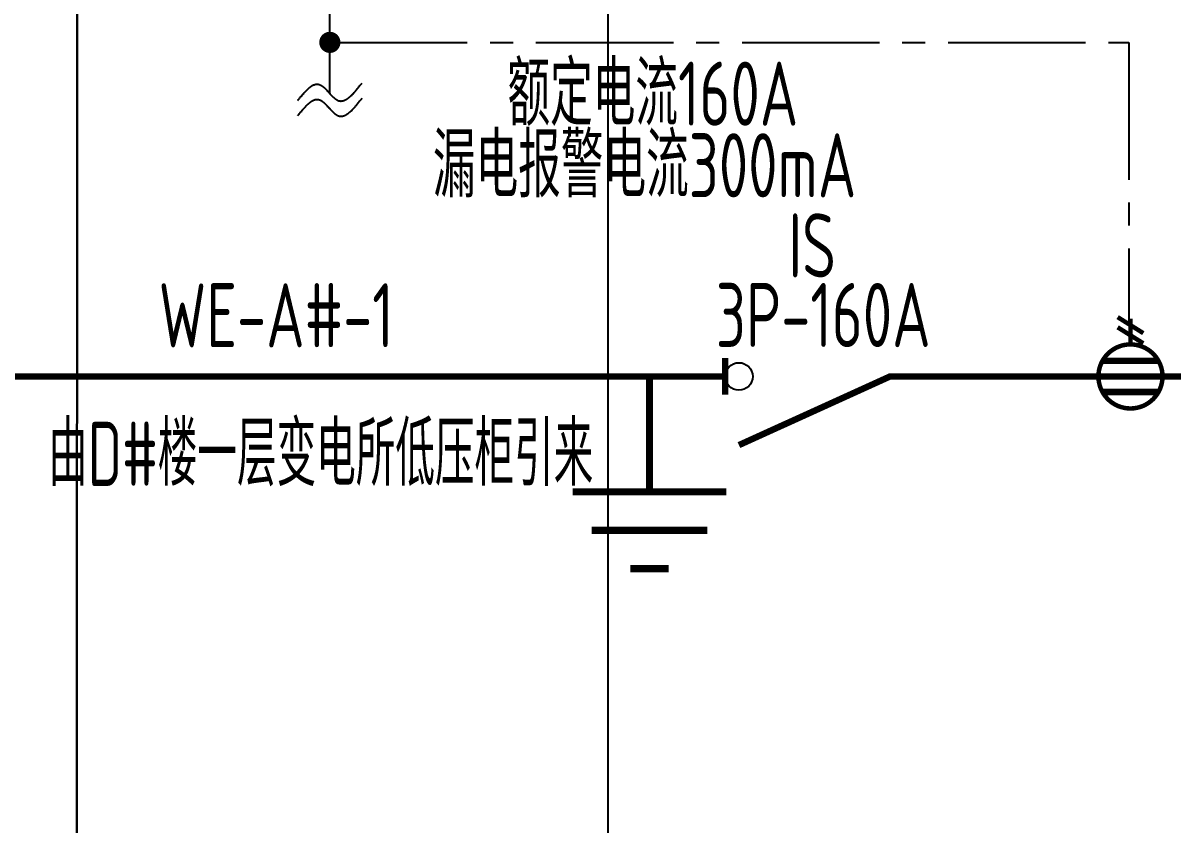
# Model space of a CAD drawing. Header units: millimetres. Extents: x -84100 to 597295, y 0 to 572785.
# Drawn here: x 469144 to 475422, y 256605 to 260979 of the extents above; entities that cross this region are included whole.
import ezdxf
from ezdxf.enums import TextEntityAlignment as Align

# ---------------------------------------------------------------- set-up
doc = ezdxf.new("R2010")
doc.units = ezdxf.units.MM
doc.header["$LTSCALE"] = 1000
doc.linetypes.add('CENTER2', pattern=[1.125, 0.75, -0.125, 0.125, -0.125])
for name, color, linetype in [('D电气数据', 192, 'Continuous'), ('ELEMENT', 3, 'Continuous'), ('LITE_照明布线_E', 6, 'Continuous'), ('SIG_TEXT', 7, 'Continuous'), ('SYS_元件_E', 3, 'Continuous'), ('SYS_系统标注_E', 7, 'Continuous'), ('SYS_说明_E', 7, 'Continuous'), ('WIRE-照明', 1, 'Continuous')]:
    doc.layers.add(name, color=color, linetype=linetype)
doc.styles.add('_TEL_DIM', font='TSSDENG', dxfattribs={"width": 0.6, "height": 3.5, "bigfont": 'TSSDCHN'})
doc.styles.add('ICDA-STYLE1', font='TSSDENG.shx', dxfattribs={"width": 0.7, "bigfont": 'TSSDCHN.shx'})
doc.styles.get("Standard").update_dxf_attribs({"font": 'tssdeng.shx', "bigfont": 'tssdchn.shx'})

# ---------------------------------------------------------------- blocks, each defined once
blk = doc.blocks.new('漏电报警')
at = {"layer": 'SYS_元件_E', "linetype": 'Continuous'}
for points, const_width in [([(-245, 323.8), (-105, 236.2)], 24.5), ([(-175, 175), (-175, 315)], 24.5), ([(-245, 268.4), (-105, 180.9)], 24.5), ([(-328.1, 84.8), (-21.9, 84.8)], 35), ([(-328.1, -84.8), (-21.9, -84.8)], 35)]:
    blk.add_lwpolyline(points, dxfattribs=dict(at, const_width=const_width))
at = {"layer": 'SYS_元件_E', "linetype": 'Continuous', "const_width": 24.5}
blk.add_lwpolyline([(-350, 0, 1), (0, 0, 1), (-350, 0)], format="xyb", close=True, dxfattribs=at)
blk = doc.blocks.new('$element$00000523')
at = {"const_width": 0.0233}
for points in [[(0, 0), (0, -0.15)], [(-0.0667, -0.15), (0.0667, -0.15)], [(0, -1), (0, -0.75), (-0.25, -0.2)]]:
    blk.add_lwpolyline(points, dxfattribs=at)
blk.add_circle((0, -0.2), 0.05)
at = {"flags": 9}
blk.add_attdef('S', (0, 0), '', height=0.00000667, dxfattribs=at)
blk = doc.blocks.new('$element$00000390')
at = {"const_width": 0.0233}
for points in [[(0, 0), (0, -0.375)], [(-0.25, -0.375), (0.25, -0.375)], [(-0.1875, -0.5), (0.1875, -0.5)], [(-0.0625, -0.625), (0.0625, -0.625)]]:
    blk.add_lwpolyline(points, dxfattribs=at)
at = {"flags": 9}
blk.add_attdef('S', (0, 0), '', height=0.00000667, dxfattribs=at)

msp = doc.modelspace()

# ---------------------------------------------------------------- linework, layer by layer
at = {"linetype": 'CENTER2'}
msp.add_line((470819.3, 260593.6), (470819.3, 261127.3), dxfattribs=at)
at = {"linetype": 'CENTER2', "const_width": 57.5}
msp.add_lwpolyline([(470790.3, 260873.2, 1), (470848.3, 260873.2, 1)], format="xyb", close=True, dxfattribs=at)
at = {"linetype": 'CENTER2'}
msp.add_lwpolyline([(470819.3, 260873.2), (475181.5, 260873.2), (475181.5, 259334.1)], dxfattribs=at)
for points in [[(470644.5, 260555.7, 0), (470646.5, 260558.1, 0), (470648.5, 260560.4, 0), (470650.5, 260562.8, 0), (470652.5, 260565.2, 0), (470653.5, 260567.5, 0), (470655.5, 260569.8, 0), (470657.5, 260572.2, 0), (470659.5, 260574.5, 0), (470661.5, 260576.8, 0), (470663.5, 260579.1, 0), (470665.5, 260581.4, 0), (470667.5, 260583.7, 0), (470669.5, 260585.9, 0), (470670.5, 260588.1, 0), (470672.5, 260590.3, 0), (470674.5, 260592.5, 0), (470676.5, 260594.7, 0), (470678.5, 260596.8, 0), (470680.5, 260598.9, 0), (470682.5, 260601, 0), (470684.5, 260603.1, 0), (470685.5, 260605.1, 0), (470687.5, 260607.1, 0), (470689.5, 260609.1, 0), (470691.5, 260611, 0), (470693.5, 260612.9, 0), (470695.5, 260614.7, 0), (470697.5, 260616.5, 0), (470699.5, 260618.3, 0), (470700.5, 260620, 0), (470702.5, 260621.7, 0), (470704.5, 260623.3, 0), (470706.5, 260624.9, 0), (470708.5, 260626.4, 0), (470710.5, 260627.9, 0), (470712.5, 260629.4, 0), (470713.5, 260630.7, 0), (470715.5, 260632.1, 0), (470717.5, 260633.3, 0), (470719.5, 260634.6, 0), (470721.5, 260635.7, 0), (470723.5, 260636.8, 0), (470725.5, 260637.8, 0), (470726.5, 260638.8, 0), (470728.5, 260639.7, 0), (470730.5, 260640.6, 0), (470732.5, 260641.3, 0), (470734.5, 260642, 0), (470736.5, 260642.7, 0), (470737.5, 260643.2, 0), (470739.5, 260643.7, 0), (470741.5, 260644.1, 0), (470743.5, 260644.5, 0), (470745.5, 260644.7, 0), (470747.5, 260644.9, 0), (470748.5, 260645, 0), (470750.5, 260645, 0), (470752.5, 260644.9, 0), (470754.5, 260644.8, 0), (470756.5, 260644.5, 0), (470757.5, 260644.2, 0), (470759.5, 260643.8, 0), (470761.5, 260643.3, 0), (470763.5, 260642.7, 0), (470765.5, 260642, 0), (470766.5, 260641.2, 0), (470768.5, 260640.3, 0), (470770.5, 260639.4, 0), (470772.5, 260638.4, 0), (470773.5, 260637.3, 0), (470775.5, 260636.1, 0), (470777.5, 260634.9, 0), (470779.5, 260633.6, 0), (470781.5, 260632.2, 0), (470782.5, 260630.8, 0), (470784.5, 260629.3, 0), (470786.5, 260627.8, 0), (470788.5, 260626.2, 0), (470789.5, 260624.6, 0), (470791.5, 260622.9, 0), (470793.5, 260621.2, 0), (470795.5, 260619.5, 0), (470796.5, 260617.7, 0), (470798.5, 260615.9, 0), (470800.5, 260614.1, 0), (470802.5, 260612.2, 0), (470804.5, 260610.4, 0), (470805.5, 260608.5, 0), (470807.5, 260606.6, 0), (470809.5, 260604.6, 0), (470811.5, 260602.7, 0), (470812.5, 260600.8, 0), (470814.5, 260598.8, 0), (470816.5, 260596.9, 0), (470818.5, 260594.9, 0), (470819.5, 260593, 0), (470821.5, 260591.1, 0), (470823.5, 260589.2, 0), (470825.5, 260587.3, 0), (470826.5, 260585.4, 0), (470828.5, 260583.6, 0), (470830.5, 260581.8, 0), (470832.5, 260580, 0), (470833.5, 260578.2, 0), (470835.5, 260576.5, 0), (470837.5, 260574.8, 0), (470839.5, 260573.1, 0), (470840.5, 260571.5, 0), (470842.5, 260570, 0), (470844.5, 260568.4, 0), (470846.5, 260567, 0), (470848.5, 260565.6, 0), (470849.5, 260564.2, 0), (470851.5, 260563, 0), (470853.5, 260561.7, 0), (470855.5, 260560.6, 0), (470857.5, 260559.5, 0), (470858.5, 260558.5, 0), (470860.5, 260557.6, 0), (470862.5, 260556.8, 0), (470864.5, 260556, 0), (470865.5, 260555.3, 0), (470867.5, 260554.8, 0), (470869.5, 260554.3, 0), (470871.5, 260553.8, 0), (470873.5, 260553.5, 0), (470875.5, 260553.3, 0), (470876.5, 260553.1, 0), (470878.5, 260553, 0), (470880.5, 260553, 0), (470882.5, 260553.1, 0), (470884.5, 260553.2, 0), (470885.5, 260553.5, 0), (470887.5, 260553.8, 0), (470889.5, 260554.1, 0), (470891.5, 260554.6, 0), (470893.5, 260555.1, 0), (470895.5, 260555.7, 0), (470897.5, 260556.3, 0), (470898.5, 260557, 0), (470900.5, 260557.8, 0), (470902.5, 260558.7, 0), (470904.5, 260559.6, 0), (470906.5, 260560.5, 0), (470908.5, 260561.5, 0), (470910.5, 260562.6, 0), (470911.5, 260563.8, 0), (470913.5, 260565, 0), (470915.5, 260566.2, 0), (470917.5, 260567.5, 0), (470919.5, 260568.9, 0), (470921.5, 260570.3, 0), (470923.5, 260571.7, 0), (470924.5, 260573.2, 0), (470926.5, 260574.8, 0), (470928.5, 260576.4, 0), (470930.5, 260578, 0), (470932.5, 260579.7, 0), (470934.5, 260581.4, 0), (470936.5, 260583.2, 0), (470938.5, 260585, 0), (470940.5, 260586.9, 0), (470941.5, 260588.8, 0), (470943.5, 260590.7, 0), (470945.5, 260592.6, 0), (470947.5, 260594.6, 0), (470949.5, 260596.6, 0), (470951.5, 260598.7, 0), (470953.5, 260600.7, 0), (470955.5, 260602.9, 0), (470957.5, 260605, 0), (470958.5, 260607.1, 0), (470960.5, 260609.3, 0), (470962.5, 260611.5, 0), (470964.5, 260613.7, 0), (470966.5, 260616, 0), (470968.5, 260618.3, 0), (470970.5, 260620.5, 0), (470972.5, 260622.8, 0), (470974.5, 260625.2, 0), (470976.5, 260627.5, 0), (470977.5, 260629.8, 0), (470979.5, 260632.2, 0), (470981.5, 260634.5, 0), (470983.5, 260636.9, 0), (470985.5, 260639.3, 0), (470987.5, 260641.7, 0), (470989.5, 260644.1, 0), (470991.5, 260646.5, 0), (470993.5, 260648.9, 0), (470995.5, 260651.3, 0)], [(470644.5, 260555.7, 0), (470646.5, 260558.1, 0), (470648.5, 260560.4, 0), (470650.5, 260562.8, 0), (470652.5, 260565.2, 0), (470653.5, 260567.5, 0), (470655.5, 260569.8, 0), (470657.5, 260572.2, 0), (470659.5, 260574.5, 0), (470661.5, 260576.8, 0), (470663.5, 260579.1, 0), (470665.5, 260581.4, 0), (470667.5, 260583.7, 0), (470669.5, 260585.9, 0), (470670.5, 260588.1, 0), (470672.5, 260590.3, 0), (470674.5, 260592.5, 0), (470676.5, 260594.7, 0), (470678.5, 260596.8, 0), (470680.5, 260598.9, 0), (470682.5, 260601, 0), (470684.5, 260603.1, 0), (470685.5, 260605.1, 0), (470687.5, 260607.1, 0), (470689.5, 260609.1, 0), (470691.5, 260611, 0), (470693.5, 260612.9, 0), (470695.5, 260614.7, 0), (470697.5, 260616.5, 0), (470699.5, 260618.3, 0), (470700.5, 260620, 0), (470702.5, 260621.7, 0), (470704.5, 260623.3, 0), (470706.5, 260624.9, 0), (470708.5, 260626.4, 0), (470710.5, 260627.9, 0), (470712.5, 260629.4, 0), (470713.5, 260630.7, 0), (470715.5, 260632.1, 0), (470717.5, 260633.3, 0), (470719.5, 260634.6, 0), (470721.5, 260635.7, 0), (470723.5, 260636.8, 0), (470725.5, 260637.8, 0), (470726.5, 260638.8, 0), (470728.5, 260639.7, 0), (470730.5, 260640.6, 0), (470732.5, 260641.3, 0), (470734.5, 260642, 0), (470736.5, 260642.7, 0), (470737.5, 260643.2, 0), (470739.5, 260643.7, 0), (470741.5, 260644.1, 0), (470743.5, 260644.5, 0), (470745.5, 260644.7, 0), (470747.5, 260644.9, 0), (470748.5, 260645, 0), (470750.5, 260645, 0), (470752.5, 260644.9, 0), (470754.5, 260644.8, 0), (470756.5, 260644.5, 0), (470757.5, 260644.2, 0), (470759.5, 260643.8, 0), (470761.5, 260643.3, 0), (470763.5, 260642.7, 0), (470765.5, 260642, 0), (470766.5, 260641.2, 0), (470768.5, 260640.3, 0), (470770.5, 260639.4, 0), (470772.5, 260638.4, 0), (470773.5, 260637.3, 0), (470775.5, 260636.1, 0), (470777.5, 260634.9, 0), (470779.5, 260633.6, 0), (470781.5, 260632.2, 0), (470782.5, 260630.8, 0), (470784.5, 260629.3, 0), (470786.5, 260627.8, 0), (470788.5, 260626.2, 0), (470789.5, 260624.6, 0), (470791.5, 260622.9, 0), (470793.5, 260621.2, 0), (470795.5, 260619.5, 0), (470796.5, 260617.7, 0), (470798.5, 260615.9, 0), (470800.5, 260614.1, 0), (470802.5, 260612.2, 0), (470804.5, 260610.4, 0), (470805.5, 260608.5, 0), (470807.5, 260606.6, 0), (470809.5, 260604.6, 0), (470811.5, 260602.7, 0), (470812.5, 260600.8, 0), (470814.5, 260598.8, 0), (470816.5, 260596.9, 0), (470818.5, 260594.9, 0), (470819.5, 260593, 0), (470821.5, 260591.1, 0), (470823.5, 260589.2, 0), (470825.5, 260587.3, 0), (470826.5, 260585.4, 0), (470828.5, 260583.6, 0), (470830.5, 260581.8, 0), (470832.5, 260580, 0), (470833.5, 260578.2, 0), (470835.5, 260576.5, 0), (470837.5, 260574.8, 0), (470839.5, 260573.1, 0), (470840.5, 260571.5, 0), (470842.5, 260570, 0), (470844.5, 260568.4, 0), (470846.5, 260567, 0), (470848.5, 260565.6, 0), (470849.5, 260564.2, 0), (470851.5, 260563, 0), (470853.5, 260561.7, 0), (470855.5, 260560.6, 0), (470857.5, 260559.5, 0), (470858.5, 260558.5, 0), (470860.5, 260557.6, 0), (470862.5, 260556.8, 0), (470864.5, 260556, 0), (470865.5, 260555.3, 0), (470867.5, 260554.8, 0), (470869.5, 260554.3, 0), (470871.5, 260553.8, 0), (470873.5, 260553.5, 0), (470875.5, 260553.3, 0), (470876.5, 260553.1, 0), (470878.5, 260553, 0), (470880.5, 260553, 0), (470882.5, 260553.1, 0), (470884.5, 260553.2, 0), (470885.5, 260553.5, 0), (470887.5, 260553.8, 0), (470889.5, 260554.1, 0), (470891.5, 260554.6, 0), (470893.5, 260555.1, 0), (470895.5, 260555.7, 0), (470897.5, 260556.3, 0), (470898.5, 260557, 0), (470900.5, 260557.8, 0), (470902.5, 260558.7, 0), (470904.5, 260559.6, 0), (470906.5, 260560.5, 0), (470908.5, 260561.5, 0), (470910.5, 260562.6, 0), (470911.5, 260563.8, 0), (470913.5, 260565, 0), (470915.5, 260566.2, 0), (470917.5, 260567.5, 0), (470919.5, 260568.9, 0), (470921.5, 260570.3, 0), (470923.5, 260571.7, 0), (470924.5, 260573.2, 0), (470926.5, 260574.8, 0), (470928.5, 260576.4, 0), (470930.5, 260578, 0), (470932.5, 260579.7, 0), (470934.5, 260581.4, 0), (470936.5, 260583.2, 0), (470938.5, 260585, 0), (470940.5, 260586.9, 0), (470941.5, 260588.8, 0), (470943.5, 260590.7, 0), (470945.5, 260592.6, 0), (470947.5, 260594.6, 0), (470949.5, 260596.6, 0), (470951.5, 260598.7, 0), (470953.5, 260600.7, 0), (470955.5, 260602.9, 0), (470957.5, 260605, 0), (470958.5, 260607.1, 0), (470960.5, 260609.3, 0), (470962.5, 260611.5, 0), (470964.5, 260613.7, 0), (470966.5, 260616, 0), (470968.5, 260618.3, 0), (470970.5, 260620.5, 0), (470972.5, 260622.8, 0), (470974.5, 260625.2, 0), (470976.5, 260627.5, 0), (470977.5, 260629.8, 0), (470979.5, 260632.2, 0), (470981.5, 260634.5, 0), (470983.5, 260636.9, 0), (470985.5, 260639.3, 0), (470987.5, 260641.7, 0), (470989.5, 260644.1, 0), (470991.5, 260646.5, 0), (470993.5, 260648.9, 0), (470995.5, 260651.3, 0)], [(470644.5, 260472.4, 0), (470646.5, 260474.8, 0), (470648.5, 260477.2, 0), (470650.5, 260479.5, 0), (470652.5, 260481.9, 0), (470653.5, 260484.2, 0), (470655.5, 260486.6, 0), (470657.5, 260488.9, 0), (470659.5, 260491.2, 0), (470661.5, 260493.5, 0), (470663.5, 260495.8, 0), (470665.5, 260498.1, 0), (470667.5, 260500.4, 0), (470669.5, 260502.6, 0), (470670.5, 260504.8, 0), (470672.5, 260507.1, 0), (470674.5, 260509.2, 0), (470676.5, 260511.4, 0), (470678.5, 260513.5, 0), (470680.5, 260515.7, 0), (470682.5, 260517.7, 0), (470684.5, 260519.8, 0), (470685.5, 260521.8, 0), (470687.5, 260523.8, 0), (470689.5, 260525.8, 0), (470691.5, 260527.7, 0), (470693.5, 260529.6, 0), (470695.5, 260531.4, 0), (470697.5, 260533.2, 0), (470699.5, 260535, 0), (470700.5, 260536.7, 0), (470702.5, 260538.4, 0), (470704.5, 260540, 0), (470706.5, 260541.6, 0), (470708.5, 260543.1, 0), (470710.5, 260544.6, 0), (470712.5, 260546.1, 0), (470713.5, 260547.5, 0), (470715.5, 260548.8, 0), (470717.5, 260550.1, 0), (470719.5, 260551.3, 0), (470721.5, 260552.4, 0), (470723.5, 260553.5, 0), (470725.5, 260554.6, 0), (470726.5, 260555.5, 0), (470728.5, 260556.4, 0), (470730.5, 260557.3, 0), (470732.5, 260558, 0), (470734.5, 260558.7, 0), (470736.5, 260559.4, 0), (470737.5, 260559.9, 0), (470739.5, 260560.4, 0), (470741.5, 260560.8, 0), (470743.5, 260561.2, 0), (470745.5, 260561.4, 0), (470747.5, 260561.6, 0), (470748.5, 260561.7, 0), (470750.5, 260561.7, 0), (470752.5, 260561.6, 0), (470754.5, 260561.5, 0), (470756.5, 260561.2, 0), (470757.5, 260560.9, 0), (470759.5, 260560.5, 0), (470761.5, 260560, 0), (470763.5, 260559.4, 0), (470765.5, 260558.7, 0), (470766.5, 260557.9, 0), (470768.5, 260557, 0), (470770.5, 260556.1, 0), (470772.5, 260555.1, 0), (470773.5, 260554, 0), (470775.5, 260552.8, 0), (470777.5, 260551.6, 0), (470779.5, 260550.3, 0), (470781.5, 260548.9, 0), (470782.5, 260547.5, 0), (470784.5, 260546, 0), (470786.5, 260544.5, 0), (470788.5, 260542.9, 0), (470789.5, 260541.3, 0), (470791.5, 260539.7, 0), (470793.5, 260538, 0), (470795.5, 260536.2, 0), (470796.5, 260534.4, 0), (470798.5, 260532.6, 0), (470800.5, 260530.8, 0), (470802.5, 260528.9, 0), (470804.5, 260527.1, 0), (470805.5, 260525.2, 0), (470807.5, 260523.3, 0), (470809.5, 260521.3, 0), (470811.5, 260519.4, 0), (470812.5, 260517.5, 0), (470814.5, 260515.5, 0), (470816.5, 260513.6, 0), (470818.5, 260511.7, 0), (470819.5, 260509.7, 0), (470821.5, 260507.8, 0), (470823.5, 260505.9, 0), (470825.5, 260504, 0), (470826.5, 260502.1, 0), (470828.5, 260500.3, 0), (470830.5, 260498.5, 0), (470832.5, 260496.7, 0), (470833.5, 260494.9, 0), (470835.5, 260493.2, 0), (470837.5, 260491.5, 0), (470839.5, 260489.8, 0), (470840.5, 260488.2, 0), (470842.5, 260486.7, 0), (470844.5, 260485.2, 0), (470846.5, 260483.7, 0), (470848.5, 260482.3, 0), (470849.5, 260481, 0), (470851.5, 260479.7, 0), (470853.5, 260478.5, 0), (470855.5, 260477.3, 0), (470857.5, 260476.2, 0), (470858.5, 260475.2, 0), (470860.5, 260474.3, 0), (470862.5, 260473.5, 0), (470864.5, 260472.7, 0), (470865.5, 260472.1, 0), (470867.5, 260471.5, 0), (470869.5, 260471, 0), (470871.5, 260470.6, 0), (470873.5, 260470.2, 0), (470875.5, 260470, 0), (470876.5, 260469.8, 0), (470878.5, 260469.7, 0), (470880.5, 260469.7, 0), (470882.5, 260469.8, 0), (470884.5, 260470, 0), (470885.5, 260470.2, 0), (470887.5, 260470.5, 0), (470889.5, 260470.9, 0), (470891.5, 260471.3, 0), (470893.5, 260471.8, 0), (470895.5, 260472.4, 0), (470897.5, 260473, 0), (470898.5, 260473.7, 0), (470900.5, 260474.5, 0), (470902.5, 260475.4, 0), (470904.5, 260476.3, 0), (470906.5, 260477.2, 0), (470908.5, 260478.3, 0), (470910.5, 260479.3, 0), (470911.5, 260480.5, 0), (470913.5, 260481.7, 0), (470915.5, 260482.9, 0), (470917.5, 260484.2, 0), (470919.5, 260485.6, 0), (470921.5, 260487, 0), (470923.5, 260488.5, 0), (470924.5, 260490, 0), (470926.5, 260491.5, 0), (470928.5, 260493.1, 0), (470930.5, 260494.8, 0), (470932.5, 260496.4, 0), (470934.5, 260498.2, 0), (470936.5, 260499.9, 0), (470938.5, 260501.7, 0), (470940.5, 260503.6, 0), (470941.5, 260505.5, 0), (470943.5, 260507.4, 0), (470945.5, 260509.3, 0), (470947.5, 260511.3, 0), (470949.5, 260513.3, 0), (470951.5, 260515.4, 0), (470953.5, 260517.5, 0), (470955.5, 260519.6, 0), (470957.5, 260521.7, 0), (470958.5, 260523.9, 0), (470960.5, 260526, 0), (470962.5, 260528.2, 0), (470964.5, 260530.5, 0), (470966.5, 260532.7, 0), (470968.5, 260535, 0), (470970.5, 260537.3, 0), (470972.5, 260539.6, 0), (470974.5, 260541.9, 0), (470976.5, 260544.2, 0), (470977.5, 260546.5, 0), (470979.5, 260548.9, 0), (470981.5, 260551.3, 0), (470983.5, 260553.6, 0), (470985.5, 260556, 0), (470987.5, 260558.4, 0), (470989.5, 260560.8, 0), (470991.5, 260563.2, 0), (470993.5, 260565.6, 0), (470995.5, 260568, 0)], [(470644.5, 260472.4, 0), (470646.5, 260474.8, 0), (470648.5, 260477.2, 0), (470650.5, 260479.5, 0), (470652.5, 260481.9, 0), (470653.5, 260484.2, 0), (470655.5, 260486.6, 0), (470657.5, 260488.9, 0), (470659.5, 260491.2, 0), (470661.5, 260493.5, 0), (470663.5, 260495.8, 0), (470665.5, 260498.1, 0), (470667.5, 260500.4, 0), (470669.5, 260502.6, 0), (470670.5, 260504.8, 0), (470672.5, 260507.1, 0), (470674.5, 260509.2, 0), (470676.5, 260511.4, 0), (470678.5, 260513.5, 0), (470680.5, 260515.7, 0), (470682.5, 260517.7, 0), (470684.5, 260519.8, 0), (470685.5, 260521.8, 0), (470687.5, 260523.8, 0), (470689.5, 260525.8, 0), (470691.5, 260527.7, 0), (470693.5, 260529.6, 0), (470695.5, 260531.4, 0), (470697.5, 260533.2, 0), (470699.5, 260535, 0), (470700.5, 260536.7, 0), (470702.5, 260538.4, 0), (470704.5, 260540, 0), (470706.5, 260541.6, 0), (470708.5, 260543.1, 0), (470710.5, 260544.6, 0), (470712.5, 260546.1, 0), (470713.5, 260547.5, 0), (470715.5, 260548.8, 0), (470717.5, 260550.1, 0), (470719.5, 260551.3, 0), (470721.5, 260552.4, 0), (470723.5, 260553.5, 0), (470725.5, 260554.6, 0), (470726.5, 260555.5, 0), (470728.5, 260556.4, 0), (470730.5, 260557.3, 0), (470732.5, 260558, 0), (470734.5, 260558.7, 0), (470736.5, 260559.4, 0), (470737.5, 260559.9, 0), (470739.5, 260560.4, 0), (470741.5, 260560.8, 0), (470743.5, 260561.2, 0), (470745.5, 260561.4, 0), (470747.5, 260561.6, 0), (470748.5, 260561.7, 0), (470750.5, 260561.7, 0), (470752.5, 260561.6, 0), (470754.5, 260561.5, 0), (470756.5, 260561.2, 0), (470757.5, 260560.9, 0), (470759.5, 260560.5, 0), (470761.5, 260560, 0), (470763.5, 260559.4, 0), (470765.5, 260558.7, 0), (470766.5, 260557.9, 0), (470768.5, 260557, 0), (470770.5, 260556.1, 0), (470772.5, 260555.1, 0), (470773.5, 260554, 0), (470775.5, 260552.8, 0), (470777.5, 260551.6, 0), (470779.5, 260550.3, 0), (470781.5, 260548.9, 0), (470782.5, 260547.5, 0), (470784.5, 260546, 0), (470786.5, 260544.5, 0), (470788.5, 260542.9, 0), (470789.5, 260541.3, 0), (470791.5, 260539.7, 0), (470793.5, 260538, 0), (470795.5, 260536.2, 0), (470796.5, 260534.4, 0), (470798.5, 260532.6, 0), (470800.5, 260530.8, 0), (470802.5, 260528.9, 0), (470804.5, 260527.1, 0), (470805.5, 260525.2, 0), (470807.5, 260523.3, 0), (470809.5, 260521.3, 0), (470811.5, 260519.4, 0), (470812.5, 260517.5, 0), (470814.5, 260515.5, 0), (470816.5, 260513.6, 0), (470818.5, 260511.7, 0), (470819.5, 260509.7, 0), (470821.5, 260507.8, 0), (470823.5, 260505.9, 0), (470825.5, 260504, 0), (470826.5, 260502.1, 0), (470828.5, 260500.3, 0), (470830.5, 260498.5, 0), (470832.5, 260496.7, 0), (470833.5, 260494.9, 0), (470835.5, 260493.2, 0), (470837.5, 260491.5, 0), (470839.5, 260489.8, 0), (470840.5, 260488.2, 0), (470842.5, 260486.7, 0), (470844.5, 260485.2, 0), (470846.5, 260483.7, 0), (470848.5, 260482.3, 0), (470849.5, 260481, 0), (470851.5, 260479.7, 0), (470853.5, 260478.5, 0), (470855.5, 260477.3, 0), (470857.5, 260476.2, 0), (470858.5, 260475.2, 0), (470860.5, 260474.3, 0), (470862.5, 260473.5, 0), (470864.5, 260472.7, 0), (470865.5, 260472.1, 0), (470867.5, 260471.5, 0), (470869.5, 260471, 0), (470871.5, 260470.6, 0), (470873.5, 260470.2, 0), (470875.5, 260470, 0), (470876.5, 260469.8, 0), (470878.5, 260469.7, 0), (470880.5, 260469.7, 0), (470882.5, 260469.8, 0), (470884.5, 260470, 0), (470885.5, 260470.2, 0), (470887.5, 260470.5, 0), (470889.5, 260470.9, 0), (470891.5, 260471.3, 0), (470893.5, 260471.8, 0), (470895.5, 260472.4, 0), (470897.5, 260473, 0), (470898.5, 260473.7, 0), (470900.5, 260474.5, 0), (470902.5, 260475.4, 0), (470904.5, 260476.3, 0), (470906.5, 260477.2, 0), (470908.5, 260478.3, 0), (470910.5, 260479.3, 0), (470911.5, 260480.5, 0), (470913.5, 260481.7, 0), (470915.5, 260482.9, 0), (470917.5, 260484.2, 0), (470919.5, 260485.6, 0), (470921.5, 260487, 0), (470923.5, 260488.5, 0), (470924.5, 260490, 0), (470926.5, 260491.5, 0), (470928.5, 260493.1, 0), (470930.5, 260494.8, 0), (470932.5, 260496.4, 0), (470934.5, 260498.2, 0), (470936.5, 260499.9, 0), (470938.5, 260501.7, 0), (470940.5, 260503.6, 0), (470941.5, 260505.5, 0), (470943.5, 260507.4, 0), (470945.5, 260509.3, 0), (470947.5, 260511.3, 0), (470949.5, 260513.3, 0), (470951.5, 260515.4, 0), (470953.5, 260517.5, 0), (470955.5, 260519.6, 0), (470957.5, 260521.7, 0), (470958.5, 260523.9, 0), (470960.5, 260526, 0), (470962.5, 260528.2, 0), (470964.5, 260530.5, 0), (470966.5, 260532.7, 0), (470968.5, 260535, 0), (470970.5, 260537.3, 0), (470972.5, 260539.6, 0), (470974.5, 260541.9, 0), (470976.5, 260544.2, 0), (470977.5, 260546.5, 0), (470979.5, 260548.9, 0), (470981.5, 260551.3, 0), (470983.5, 260553.6, 0), (470985.5, 260556, 0), (470987.5, 260558.4, 0), (470989.5, 260560.8, 0), (470991.5, 260563.2, 0), (470993.5, 260565.6, 0), (470995.5, 260568, 0)]]:
    msp.add_polyline3d(points)
at = {"layer": 'D电气数据', "color": 175}
for p, q in [((469438.2, 248316.6), (469439.5, 266576.2)), ((469439.5, 266576.2), (469438.2, 248316.6)), ((472338.2, 248316.6), (472339.5, 266576.2))]:
    msp.add_line(p, q, dxfattribs=at)
at = {"layer": 'LITE_照明布线_E', "color": 7, "const_width": 35}
msp.add_lwpolyline([(469438.7, 259048.9), (472752.5, 259048.9)], dxfattribs=at)
at = {"layer": 'LITE_照明布线_E', "color": 0, "const_width": 35}
msp.add_lwpolyline([(474252.5, 259048.9), (476048.5, 259048.9)], dxfattribs=at)
at = {"layer": 'WIRE-照明', "color": 7, "linetype": 'ByBlock', "const_width": 35}
msp.add_lwpolyline([(469438.7, 259048.9), (465726.2, 259048.9)], dxfattribs=at)

# ---------------------------------------------------------------- block references
at = {"color": 2, "linetype": 'CENTER2'}
msp.add_blockref('漏电报警', (475364.7, 259048.9), dxfattribs=at)
at = {"layer": 'ELEMENT', "xscale": 1680.000000000033, "yscale": 1680.000000000033, "zscale": 1680.000000000033, "rotation": 0.001115753422663732}
msp.add_blockref('$element$00000390', (472564.1, 259048.9), dxfattribs=at)
at = {"layer": 'SYS_元件_E', "xscale": 1500, "yscale": 1500, "zscale": 1500, "rotation": 90}
msp.add_blockref('$element$00000523', (472752.5, 259048.9), dxfattribs=at)

# ---------------------------------------------------------------- texts
at = {"layer": 'SIG_TEXT', "color": 0, "style": 'ICDA-STYLE1', "width": 0.7}
msp.add_text('IS', height=350, dxfattribs=at).set_placement((473451.8, 259589.8), align=Align.CENTER)
at = {"layer": 'SIG_TEXT', "color": 2, "style": '_TEL_DIM', "width": 0.65}
msp.add_text('由D#楼一层变电所低压柜引来', height=350, dxfattribs=at).set_placement((469282.1, 258451.2))
at = {"layer": 'SYS_系统标注_E', "color": 2, "style": 'ICDA-STYLE1', "width": 0.7}
for s, p in [('额定电流160A', (472582.6, 260418.1)), ('漏电报警电流300mA', (472537.5, 260026.9))]:
    msp.add_text(s, height=350, dxfattribs=at).set_placement(p, align=Align.CENTER)
at = {"layer": 'SYS_系统标注_E', "style": 'ICDA-STYLE1', "width": 0.7}
msp.add_text('WE-A#-1', height=350, dxfattribs=at).set_placement((469884.3, 259207.6))
at = {"layer": 'SYS_说明_E', "style": 'ICDA-STYLE1', "width": 0.7}
msp.add_text('3P-160A', height=350, dxfattribs=at).set_placement((472926.2, 259209.2))

doc.saveas('drawing.dxf')
